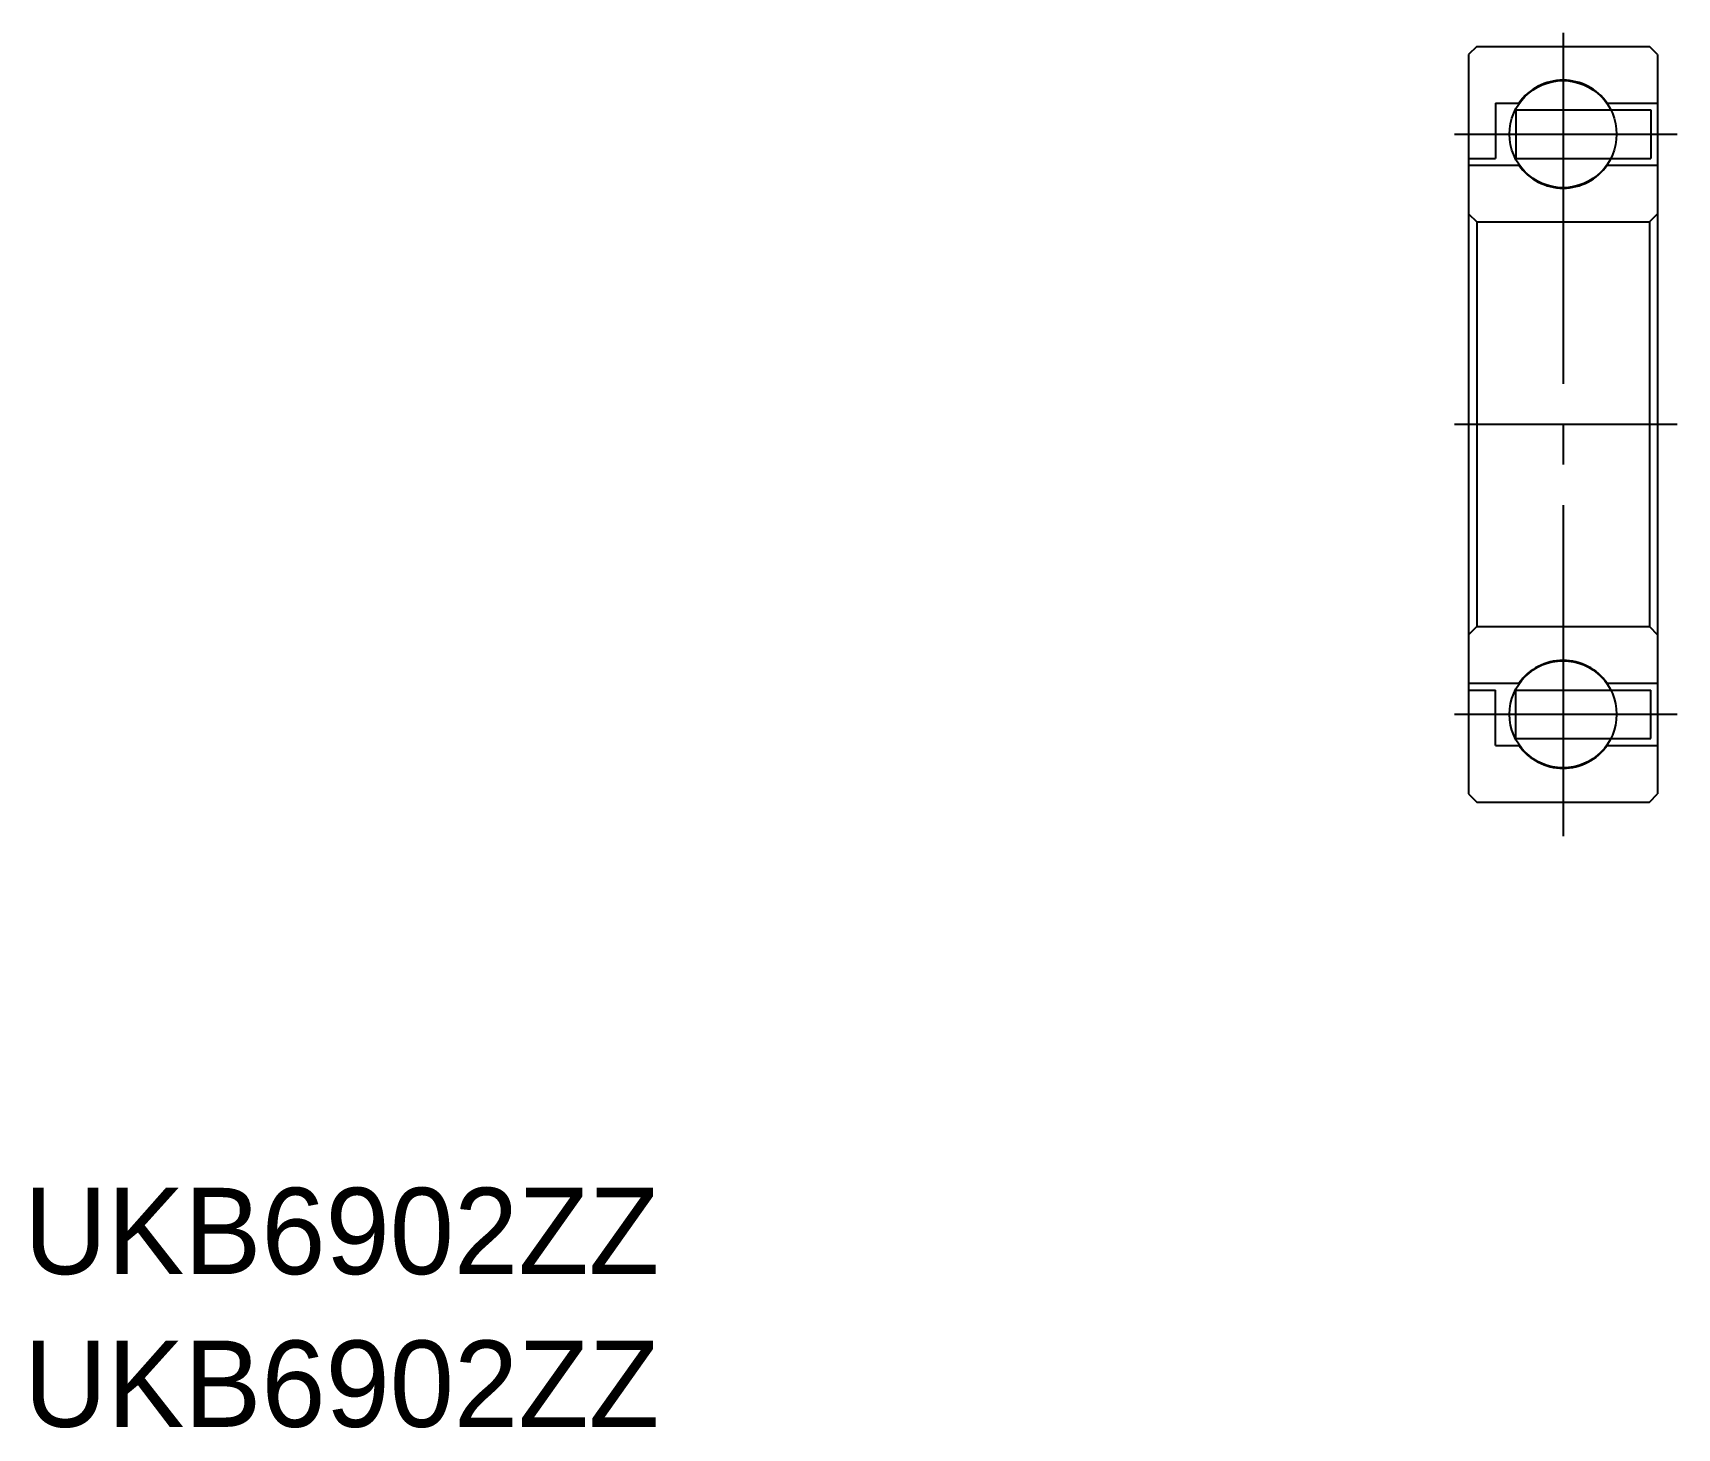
# Model space of a CAD drawing. Extents: x -55 to 6, y -7.6 to 44.1.
import ezdxf

# ---------------------------------------------------------------- set-up
doc = ezdxf.new("R2010")
doc.units = 0
doc.linetypes.add('CENTER', pattern=[17.5, 13, -1.5, 1.5, -1.5])
doc.layers.get('0').update_dxf_attribs({"linetype": 'CONTINUOUS'})
doc.layers.add('CENTER', color=1, linetype='CENTER')

msp = doc.modelspace()

# ---------------------------------------------------------------- linework, layer by layer
at = {"color": 7, "linetype": 'CONTINUOUS'}
for p, q in [((-1.441, 43.608), (-1.741, 43.308)), ((-1.741, 43.308), (-1.741, 15.908)), ((-1.441, 43.608), (4.959, 43.608)), ((5.259, 43.308), (4.959, 43.608)), ((5.259, 43.308), (5.259, 15.908)), ((-0.741, 41.508), (0.123, 41.508)), ((-0.741, 41.508), (-0.741, 39.458)), ((3.395, 41.508), (5.259, 41.508)), ((0.009, 41.258), (5.009, 41.258)), ((0.009, 41.258), (0.009, 39.458)), ((5.009, 41.258), (5.009, 39.458)), ((-1.741, 39.458), (-0.741, 39.458)), ((-1.741, 39.208), (0.123, 39.208)), ((0.009, 39.458), (5.009, 39.458)), ((3.395, 39.208), (5.259, 39.208)), ((-1.741, 37.408), (-1.441, 37.108)), ((4.959, 37.108), (5.259, 37.408)), ((-1.441, 37.108), (4.959, 37.108)), ((-1.441, 37.108), (-1.441, 22.108)), ((4.959, 37.108), (4.959, 22.108)), ((-1.441, 22.108), (-1.741, 21.808)), ((-1.441, 22.108), (4.959, 22.108)), ((4.959, 22.108), (5.259, 21.808)), ((-1.741, 20.008), (0.123, 20.008)), ((-1.741, 19.758), (-0.741, 19.758)), ((-0.741, 17.708), (-0.741, 19.758)), ((0.009, 17.958), (0.009, 19.758)), ((0.009, 19.758), (5.009, 19.758)), ((3.395, 20.008), (5.259, 20.008)), ((5.009, 17.958), (5.009, 19.758)), ((-0.741, 17.708), (0.123, 17.708)), ((0.009, 17.958), (5.009, 17.958)), ((3.395, 17.708), (5.259, 17.708)), ((-1.741, 15.908), (-1.441, 15.608)), ((4.959, 15.608), (5.259, 15.908)), ((-1.441, 15.608), (4.959, 15.608))]:
    msp.add_line(p, q, dxfattribs=at)
for centre in [(1.759, 40.358), (1.759, 18.858)]:
    msp.add_circle(centre, 1.984, dxfattribs=at)
for centre, start, end in [((1.759, 40.358), 35.09962, 144.9004), ((1.759, 40.358), 215.09964, 324.90036), ((1.759, 18.858), 35.09962, 144.9004), ((1.759, 18.858), 215.09964, 324.90036)]:
    msp.add_arc(centre, 2, start, end, dxfattribs=at)
at = {"layer": 'CENTER', "color": 1, "linetype": 'CENTER'}
for p, q in [((1.759, 44.111), (1.759, 14.34)), ((-2.264, 40.358), (5.986, 40.358)), ((-2.264, 29.608), (5.986, 29.608)), ((-2.264, 18.858), (5.986, 18.858))]:
    msp.add_line(p, q, dxfattribs=at)

# ---------------------------------------------------------------- texts
at = {"color": 0, "linetype": 'BYBLOCK'}
for p in [(-55.284, -1.887), (-55.284, -7.548)]:
    msp.add_text('UKB6902ZZ', height=3.2, dxfattribs=at).set_placement(p)

doc.saveas('drawing.dxf')
